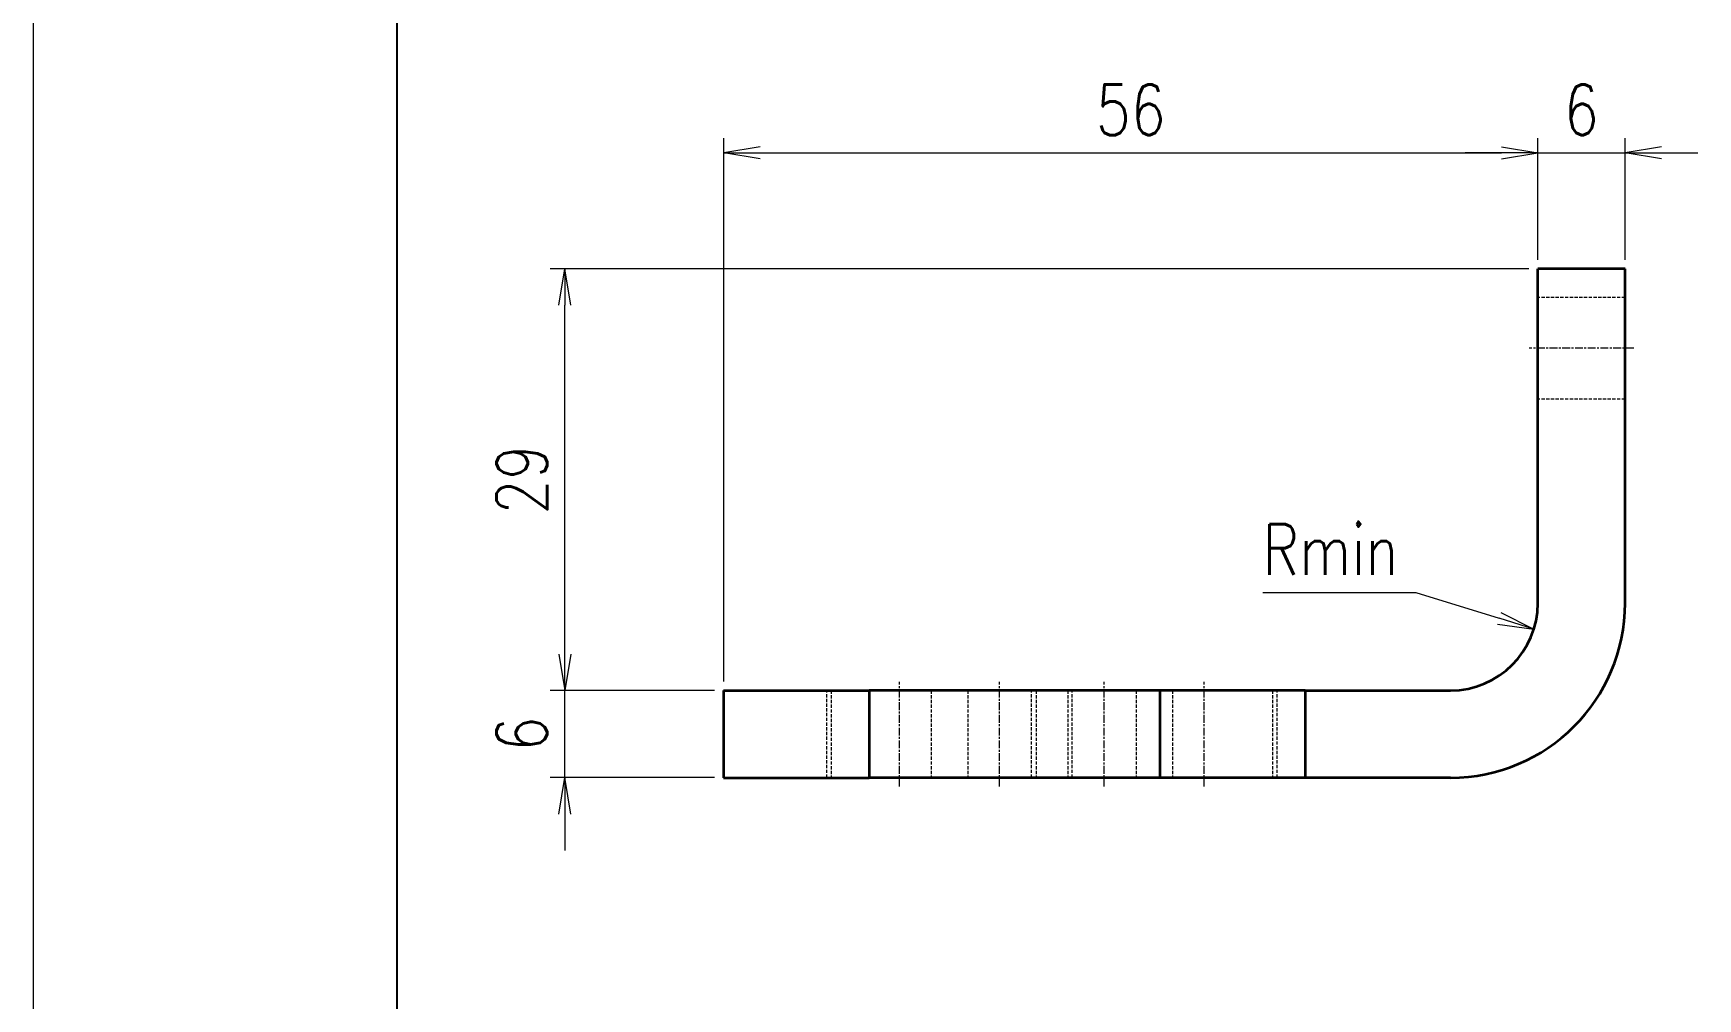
# Model space of a CAD drawing. Header units: millimetres. Extents: x 1333 to 106363, y -60675 to -5704.
# Drawn here: x 2600.2 to 2714.6, y -60213.1 to -60146.7 of the extents above; entities that cross this region are included whole.
import ezdxf

# ---------------------------------------------------------------- set-up
doc = ezdxf.new("R2010")
doc.units = ezdxf.units.MM
doc.header["$LTSCALE"] = 0.5
doc.linetypes.add('AM_ISO02W050x2', pattern=[3.75, 3, -0.75])
doc.linetypes.add('AM_ISO08W050x2', pattern=[9, 6, -0.75, 1.5, -0.75])
for name, color, linetype, lineweight in [('中心线', 2, 'AM_ISO08W050x2', 18), ('图框', 7, 'Continuous', 18), ('标注线', 3, 'Continuous', 18), ('粗实线', 7, 'Continuous', 35), ('虚线', 1, 'AM_ISO02W050x2', 18)]:
    doc.layers.add(name, color=color, linetype=linetype, lineweight=lineweight)
doc.layers.add('图框文字', color=7, linetype='Continuous')
doc.layers.add('打印-禁用', color=7, linetype='Continuous', lineweight=15, plot=False)
doc.styles.add('DIM', font='romans.shx', dxfattribs={"width": 0.8, "bigfont": 'bigfont.shx'})
doc.dimstyles.new('DEH 1-1$0', dxfattribs={"dimtxt": 3.5, "dimasz": 2.5, "dimexe": 1, "dimexo": 0.625, "dimgap": 1.2, "dimtad": 1, "dimzin": 9, "dimdsep": 46, "dimtxsty": 'DIM', "dimblk": 'OPEN', "dimcen": 0, "dimclrd": 8, "dimclre": 8, "dimclrt": 2, "dimazin": 2, "dimtfac": 0.5, "dimtmove": 0, "dimatfit": 3, "dimldrblk": 'OPEN', "dimfxl": 1, "dimtolj": 2, "dimlwd": 18, "dimlwe": 18, "dimarcsym": 0})
doc.dimstyles.new('DEH 1-1$4', dxfattribs={"dimtxt": 3.5, "dimasz": 2.5, "dimexe": 1, "dimexo": 0.625, "dimgap": 1.2, "dimtad": 1, "dimtoh": 1, "dimdsep": 46, "dimtxsty": 'DIM', "dimblk": 'OPEN', "dimcen": 0, "dimclrd": 8, "dimclre": 8, "dimclrt": 2, "dimazin": 2, "dimtfac": 0.5, "dimtofl": 0, "dimtmove": 0, "dimatfit": 3, "dimldrblk": 'OPEN', "dimfxl": 1, "dimtolj": 2, "dimlwd": 18, "dimlwe": 18, "dimarcsym": 0})

# ---------------------------------------------------------------- blocks, each defined once
blk = doc.blocks.new('GZDEH零件A4图框V01版')
at = {"layer": '图框文字', "linetype": 'Continuous'}
blk.add_line((25, 292), (25, 13.5), dxfattribs=at)
at = {"layer": '打印-禁用', "linetype": 'Continuous'}
for p, q in [((0, 297), (0, 0)), ((210, 297), (210, 0))]:
    blk.add_line(p, q, dxfattribs=at)
blk = doc.blocks.new('DEH A4')
at = {"layer": '图框'}
blk.add_blockref('GZDEH零件A4图框V01版', (0, 0), dxfattribs=at)
blk = doc.blocks.new('_Open')
at = {"color": 0, "linetype": 'ByBlock', "lineweight": -2}
for p, q in [((-1, 0.167), (0, 0)), ((-1, -0.167), (0, 0)), ((0, 0), (-1, 0))]:
    blk.add_line(p, q, dxfattribs=at)
blk = doc.blocks.new('*D17')
at = {"layer": 'Defpoints', "color": 0, "transparency": 16777216}
for p in [(2709.65, -60154.96), (2703.65, -60162.94), (2709.65, -60162.94)]:
    blk.add_point(p, dxfattribs=at)
at = {"layer": '标注线', "color": 8, "lineweight": 18, "transparency": 16777216}
for p, q in [((2701.15, -60154.96), (2698.65, -60154.96)), ((2703.65, -60162.32), (2703.65, -60153.96)), ((2703.65, -60154.96), (2709.65, -60154.96)), ((2709.65, -60162.32), (2709.65, -60153.96)), ((2712.15, -60154.96), (2714.65, -60154.96))]:
    blk.add_line(p, q, dxfattribs=at)
at = {"layer": '标注线', "color": 8, "lineweight": 18, "transparency": 16777216, "xscale": 2.5, "yscale": 2.5, "zscale": 2.5}
blk.add_blockref('_Open', (2703.65, -60154.96), dxfattribs=at)
at = {"layer": '标注线', "color": 8, "lineweight": 18, "transparency": 16777216, "xscale": 2.5, "yscale": 2.5, "zscale": 2.5, "rotation": 180}
blk.add_blockref('_Open', (2709.65, -60154.96), dxfattribs=at)
at = {"layer": '标注线', "color": 2, "transparency": 16777216, "insert": (2706.65, -60152.01), "char_height": 3.5, "attachment_point": 5, "style": 'DIM'}
blk.add_mtext('\\A2;6', dxfattribs=at)
blk = doc.blocks.new('*D18')
at = {"layer": 'Defpoints', "color": 0, "transparency": 16777216}
for p in [(2636.72, -60191.94), (2647.65, -60191.94), (2647.65, -60197.94)]:
    blk.add_point(p, dxfattribs=at)
at = {"layer": '标注线', "color": 8, "lineweight": 18, "transparency": 16777216}
for p, q in [((2636.72, -60189.44), (2636.72, -60186.94)), ((2647.02, -60191.94), (2635.72, -60191.94)), ((2636.72, -60197.94), (2636.72, -60191.94)), ((2647.02, -60197.94), (2635.72, -60197.94)), ((2636.72, -60200.44), (2636.72, -60202.94))]:
    blk.add_line(p, q, dxfattribs=at)
at = {"layer": '标注线', "color": 8, "lineweight": 18, "transparency": 16777216, "xscale": 2.5, "yscale": 2.5, "zscale": 2.5}
for p, rotation in [((2636.72, -60191.94), 270), ((2636.72, -60197.94), 90)]:
    blk.add_blockref('_Open', p, dxfattribs=dict(at, rotation=rotation))
at = {"layer": '标注线', "color": 2, "transparency": 16777216, "insert": (2633.77, -60194.94), "char_height": 3.5, "attachment_point": 5, "rotation": 90, "style": 'DIM'}
blk.add_mtext('\\A2;6', dxfattribs=at)
blk = doc.blocks.new('*D19')
at = {"layer": 'Defpoints', "color": 0, "transparency": 16777216}
for p in [(2636.72, -60162.94), (2703.65, -60162.94), (2647.65, -60191.94)]:
    blk.add_point(p, dxfattribs=at)
at = {"layer": '标注线', "color": 8, "lineweight": 18, "transparency": 16777216}
for p, q in [((2703.02, -60162.94), (2635.72, -60162.94)), ((2636.72, -60189.44), (2636.72, -60165.44)), ((2647.02, -60191.94), (2635.72, -60191.94))]:
    blk.add_line(p, q, dxfattribs=at)
at = {"layer": '标注线', "color": 8, "lineweight": 18, "transparency": 16777216, "xscale": 2.5, "yscale": 2.5, "zscale": 2.5}
for p, rotation in [((2636.72, -60162.94), 90), ((2636.72, -60191.94), 270)]:
    blk.add_blockref('_Open', p, dxfattribs=dict(at, rotation=rotation))
at = {"layer": '标注线', "color": 2, "transparency": 16777216, "insert": (2633.77, -60177.44), "char_height": 3.5, "attachment_point": 5, "rotation": 90, "style": 'DIM'}
blk.add_mtext('\\A2;29', dxfattribs=at)
blk = doc.blocks.new('*D20')
at = {"layer": 'Defpoints', "color": 0, "transparency": 16777216}
for p in [(2703.65, -60154.96), (2703.65, -60162.94), (2647.65, -60191.94)]:
    blk.add_point(p, dxfattribs=at)
at = {"layer": '标注线', "color": 8, "lineweight": 18, "transparency": 16777216}
for p, q in [((2647.65, -60191.32), (2647.65, -60153.96)), ((2650.15, -60154.96), (2701.15, -60154.96)), ((2703.65, -60162.32), (2703.65, -60153.96))]:
    blk.add_line(p, q, dxfattribs=at)
at = {"layer": '标注线', "color": 8, "lineweight": 18, "transparency": 16777216, "xscale": 2.5, "yscale": 2.5, "zscale": 2.5, "rotation": 180}
blk.add_blockref('_Open', (2647.65, -60154.96), dxfattribs=at)
at = {"layer": '标注线', "color": 8, "lineweight": 18, "transparency": 16777216, "xscale": 2.5, "yscale": 2.5, "zscale": 2.5}
blk.add_blockref('_Open', (2703.65, -60154.96), dxfattribs=at)
at = {"layer": '标注线', "color": 2, "transparency": 16777216, "insert": (2675.65, -60152.01), "char_height": 3.5, "attachment_point": 5, "style": 'DIM'}
blk.add_mtext('\\A2;56', dxfattribs=at)
blk = doc.blocks.new('*D21')
at = {"layer": 'Defpoints', "color": 0, "transparency": 16777216}
for p in [(2697.65, -60185.94), (2703.38, -60187.72)]:
    blk.add_point(p, dxfattribs=at)
at = {"layer": '标注线', "color": 8, "lineweight": 18, "transparency": 16777216}
for p, q in [((2684.73, -60185.2), (2695.26, -60185.2)), ((2695.26, -60185.2), (2700.99, -60186.98))]:
    blk.add_line(p, q, dxfattribs=at)
at = {"layer": '标注线', "color": 8, "lineweight": 18, "transparency": 16777216, "xscale": 2.5, "yscale": 2.5, "zscale": 2.5, "rotation": 342.7727348188394}
blk.add_blockref('_Open', (2703.38, -60187.72), dxfattribs=at)
at = {"layer": '标注线', "color": 2, "transparency": 16777216, "insert": (2689.39, -60182.25), "char_height": 3.5, "attachment_point": 5, "style": 'DIM'}
blk.add_mtext('\\A2;{\\Fromans,bigfont|c134;Rmin}', dxfattribs=at)

msp = doc.modelspace()

# ---------------------------------------------------------------- linework, layer by layer
at = {"layer": '中心线', "ltscale": 0.180015}
msp.add_line((2710.247, -60168.409), (2703.047, -60168.409), dxfattribs=at)
at = {"layer": '中心线', "ltscale": 0.18}
for p, q in [((2659.747, -60198.542), (2659.747, -60191.342)), ((2666.624, -60198.542), (2666.624, -60191.342)), ((2673.833, -60198.542), (2673.833, -60191.342)), ((2680.71, -60198.542), (2680.71, -60191.342))]:
    msp.add_line(p, q, dxfattribs=at)
at = {"layer": '粗实线', "ltscale": 0.15}
for p, q in [((2709.647, -60162.942), (2703.647, -60162.942)), ((2647.647, -60191.942), (2647.647, -60197.942)), ((2657.647, -60191.942), (2657.647, -60197.942)), ((2677.647, -60191.942), (2677.647, -60197.942)), ((2687.647, -60191.942), (2687.647, -60197.942))]:
    msp.add_line(p, q, dxfattribs=at)
at = {"layer": '粗实线'}
for p, q in [((2703.647, -60185.942), (2703.647, -60162.942)), ((2709.647, -60185.942), (2709.647, -60162.942))]:
    msp.add_line(p, q, dxfattribs=at)
at = {"layer": '粗实线', "ltscale": 0.25}
for p, q in [((2647.647, -60191.942), (2657.647, -60191.942)), ((2687.647, -60191.942), (2677.647, -60191.942)), ((2687.647, -60191.942), (2697.647, -60191.942)), ((2647.647, -60197.942), (2657.647, -60197.942)), ((2687.647, -60197.942), (2677.647, -60197.942)), ((2697.647, -60197.942), (2687.647, -60197.942))]:
    msp.add_line(p, q, dxfattribs=at)
at = {"layer": '粗实线', "ltscale": 0.5}
for p, q in [((2677.647, -60191.942), (2657.647, -60191.942)), ((2677.647, -60197.942), (2657.647, -60197.942))]:
    msp.add_line(p, q, dxfattribs=at)
at = {"layer": '粗实线'}
for radius in [6, 12]:
    msp.add_arc((2697.647, -60185.942), radius, 270, 0, dxfattribs=at)
at = {"layer": '虚线', "ltscale": 0.15}
for p, q in [((2709.647, -60164.909), (2703.647, -60164.909)), ((2709.647, -60164.909), (2703.647, -60164.909)), ((2709.647, -60171.909), (2703.647, -60171.909)), ((2709.647, -60171.909), (2703.647, -60171.909)), ((2654.747, -60197.942), (2654.747, -60191.942)), ((2655.052, -60191.942), (2655.052, -60197.942)), ((2657.647, -60191.942), (2657.647, -60197.942)), ((2661.929, -60191.942), (2661.929, -60197.942)), ((2664.443, -60191.942), (2664.443, -60197.942)), ((2668.833, -60197.942), (2668.833, -60191.942)), ((2669.138, -60191.942), (2669.138, -60197.942)), ((2671.319, -60191.942), (2671.319, -60197.942)), ((2671.624, -60197.942), (2671.624, -60191.942)), ((2676.015, -60191.942), (2676.015, -60197.942)), ((2678.528, -60191.942), (2678.528, -60197.942)), ((2685.405, -60191.942), (2685.405, -60197.942)), ((2685.71, -60197.942), (2685.71, -60191.942))]:
    msp.add_line(p, q, dxfattribs=at)

# ---------------------------------------------------------------- block references
at = {"layer": '图框'}
for p in [(2390.164, -60304.522), (2600.164, -60304.522)]:
    msp.add_blockref('DEH A4', p, dxfattribs=at)

# ---------------------------------------------------------------- dimensions: what is measured, and where the dimension line sits
at = {"layer": '标注线'}
for base, p1, p2, picture, middle in [((2703.647, -60154.961), (2647.647, -60191.942), (2703.647, -60162.942), '*D20', (2675.647, -60152.011)), ((2709.647, -60154.961), (2703.647, -60162.942), (2709.647, -60162.942), '*D17', (2706.647, -60152.011))]:
    dim = msp.add_linear_dim(base=base, p1=p1, p2=p2, dimstyle='DEH 1-1$0', dxfattribs=at)
    dim.commit()
    dim.dimension.update_dxf_attribs({"geometry": picture, "text_midpoint": middle})
for base, p1, p2, picture, middle in [((2636.72, -60162.942), (2647.647, -60191.942), (2703.647, -60162.942), '*D19', (2633.77, -60177.442)), ((2636.72, -60191.942), (2647.647, -60197.942), (2647.647, -60191.942), '*D18', (2633.77, -60194.942))]:
    dim = msp.add_linear_dim(base=base, p1=p1, p2=p2, angle=90, dimstyle='DEH 1-1$0', dxfattribs=at)
    dim.commit()
    dim.dimension.update_dxf_attribs({"geometry": picture, "text_midpoint": middle})
dim = msp.add_radius_dim(center=(2697.647, -60185.942), mpoint=(2703.378, -60187.719), text='{\\Fromans,bigfont|c134;Rmin}', dimstyle='DEH 1-1$4', override={"dimtmove": 1}, dxfattribs=at)
dim.commit()
dim.dimension.update_dxf_attribs({"geometry": '*D21', "text_midpoint": (2695.259, -60185.201), "dimtype": 164})

doc.saveas('drawing.dxf')
